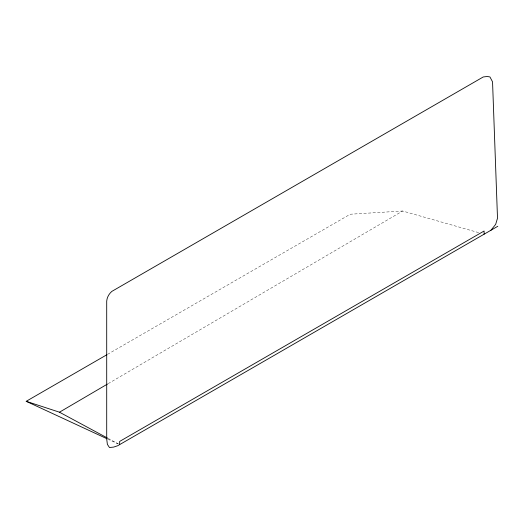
<?xml version="1.0" encoding="UTF-8"?>
<svg xmlns="http://www.w3.org/2000/svg" width="524" height="524" viewBox="0 0 524 524"><rect width="100%" height="100%" fill="white"/><g stroke="black" fill="none" stroke-linecap="round" stroke-linejoin="round"><path stroke-width="0.39" stroke-dasharray="2.62 1.97" d="M108.199 383.634L402.629 211.015L478.622 232.63M107.564 354.335L350.248 214.224L402.629 211.015M107.78 439.112L118.162 443.92M108.186 438.437L118.214 443.835"/><path stroke-width="0.79" d="M490.955 230.233L495.665 224.37L497.505 218.207L492.547 81.855L489.96 76.963L487.287 76.471L483.233 76.969L111.782 291.429C108.992 293.905 106.975 297.383 106.706 301.143L106.706 439.112L107.381 444.352L109.47 447.529L113.688 447.083L117.717 445.721L497.8 226.283M106.857 354.748L26.2 401.312L59.481 412.198L107.492 384.053M26.2 401.312L107.04 438.765M59.481 412.198L107.472 438.051M484.104 234.189L484.104 231.012L119.649 441.431L119.649 444.607"/></g></svg>
